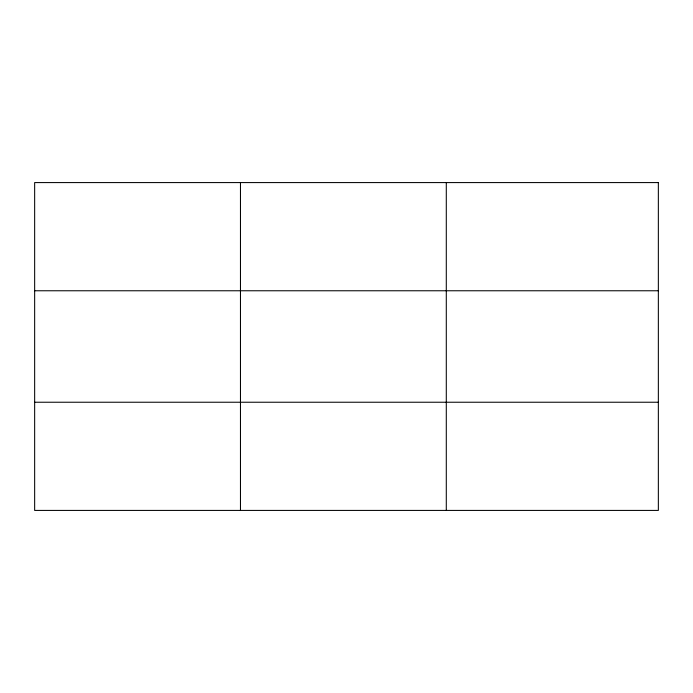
<?xml version="1.0" encoding="UTF-8"?>
<svg xmlns="http://www.w3.org/2000/svg" width="693" height="693" viewBox="0 0 693 693"><rect width="100%" height="100%" fill="white"/><g stroke="black" fill="none" stroke-linecap="round" stroke-linejoin="round"><path stroke-width="1.04" d="M240.471 510.42L240.471 182.58M446.292 510.42L446.292 182.58M34.65 290.765L658.35 290.765M34.65 402.235L658.35 402.235M658.35 182.58L658.35 510.42L34.65 510.42L34.65 182.58L658.35 182.58"/></g></svg>
